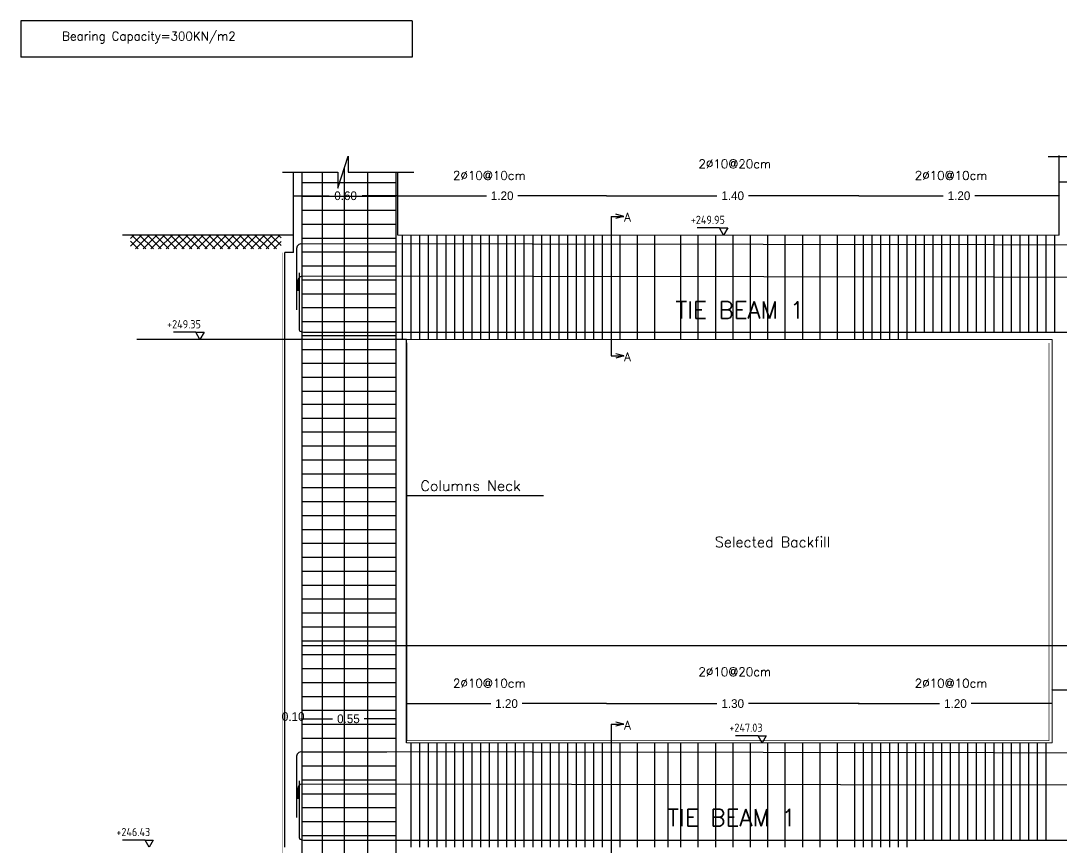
# Model space of a CAD drawing. Extents: x 166525 to 167198, y 178739 to 179747.
# Drawn here: x 166616.81 to 166640.73, y 179488.05 to 179507.06 of the extents above; entities that cross this region are included whole.
import ezdxf

# ---------------------------------------------------------------- set-up
doc = ezdxf.new("R2010")
doc.units = 0
doc.header["$MEASUREMENT"] = 0
for name, pattern in [('AUSGEZOGEN', [0]), ('STRICHPUNKT2', [0.7, 0.4, -0.15, 0, -0.15]), ('VONLAYER', [0])]:
    doc.linetypes.add(name, pattern=pattern)
doc.layers.get('0').update_dxf_attribs({"linetype": 'CONTINUOUS'})
doc.layers.get('DEFPOINTS').update_dxf_attribs({"linetype": 'CONTINUOUS'})
doc.layers.add('BEAM', color=6, linetype='CONTINUOUS', lineweight=13)
for name, color, linetype in [('BEAM-DIM', 4, 'CONTINUOUS'), ('EBENE0', 7, 'AUSGEZOGEN'), ('found', 6, 'CONTINUOUS'), ('outdim', 42, 'CONTINUOUS'), ('REBARS', 2, 'CONTINUOUS'), ('Reinforcement', 10, 'CONTINUOUS'), ('TEXT', 7, 'CONTINUOUS')]:
    doc.layers.add(name, color=color, linetype=linetype)
doc.styles.add('ISO8', font='iso8')
doc.styles.add('ROMAND10', font='ROMAND.shx', dxfattribs={"height": 0.2})
doc.styles.add('ROMANS', font='romans.shx')
doc.dimstyles.new('1-25', dxfattribs={"dimtxt": 0.2, "dimasz": 0.01, "dimexe": 0, "dimexo": 0, "dimgap": 0.08, "dimtad": 0, "dimlfac": 0.25, "dimzin": 0, "dimdsep": 46, "dimtxsty": 'Standard', "dimblk1": 'OBLIQUE', "dimblk2": 'OBLIQUE', "dimsah": 1, "dimcen": 0, "dimse1": 1, "dimse2": 1, "dimclrd": 256, "dimclre": 256, "dimclrt": 4, "dimadec": 0, "dimazin": 0, "dimtfac": 5.555556, "dimtix": 1, "dimtofl": 0, "dimtmove": 2, "dimatfit": 3, "dimldrblk": 'OBLIQUE', "dimfxl": 1, "dimtolj": 1, "dimtzin": 0, "dimarcsym": 0})

# ---------------------------------------------------------------- blocks, each defined once
blk = doc.blocks.new('_OBLIQUE')
at = {"color": 0, "linetype": 'ByBlock'}
blk.add_line((-0.5, -0.5), (0.5, 0.5), dxfattribs=at)
blk = doc.blocks.new('*D776')
at = {"linetype": 'Continuous', "lineweight": -2, "transparency": 16777216}
for p, q in [((166625.682, 179491.355), (166627.618, 179491.355)), ((166630.282, 179491.355), (166628.345, 179491.355))]:
    blk.add_line(p, q, dxfattribs=at)
at = {"layer": 'DEFPOINTS', "color": 0, "linetype": 'Continuous', "transparency": 16777216}
for p in [(166625.682, 179491.355), (166630.282, 179491.355), (166630.282, 179491.355)]:
    blk.add_point(p, dxfattribs=at)
at = {"linetype": 'Continuous', "lineweight": -2, "transparency": 16777216, "xscale": 0.01, "yscale": 0.01, "zscale": 0.01, "rotation": 180}
blk.add_blockref('_OBLIQUE', (166625.682, 179491.355), dxfattribs=at)
at = {"linetype": 'Continuous', "lineweight": -2, "transparency": 16777216, "xscale": 0.01, "yscale": 0.01, "zscale": 0.01}
blk.add_blockref('_OBLIQUE', (166630.282, 179491.355), dxfattribs=at)
at = {"color": 4, "linetype": 'Continuous', "transparency": 16777216, "insert": (166627.982, 179491.355), "char_height": 0.2, "attachment_point": 5}
blk.add_mtext('\\A1;1.20', dxfattribs=at)
blk = doc.blocks.new('*D777')
at = {"linetype": 'Continuous', "lineweight": -2, "transparency": 16777216}
for p, q in [((166630.282, 179491.355), (166632.818, 179491.355)), ((166636.082, 179491.355), (166633.545, 179491.355))]:
    blk.add_line(p, q, dxfattribs=at)
at = {"layer": 'DEFPOINTS', "color": 0, "linetype": 'Continuous', "transparency": 16777216}
for p in [(166630.282, 179491.355), (166636.082, 179491.355), (166636.082, 179491.355)]:
    blk.add_point(p, dxfattribs=at)
at = {"linetype": 'Continuous', "lineweight": -2, "transparency": 16777216, "xscale": 0.01, "yscale": 0.01, "zscale": 0.01, "rotation": 180}
blk.add_blockref('_OBLIQUE', (166630.282, 179491.355), dxfattribs=at)
at = {"linetype": 'Continuous', "lineweight": -2, "transparency": 16777216, "xscale": 0.01, "yscale": 0.01, "zscale": 0.01}
blk.add_blockref('_OBLIQUE', (166636.082, 179491.355), dxfattribs=at)
at = {"color": 4, "linetype": 'Continuous', "transparency": 16777216, "insert": (166633.182, 179491.355), "char_height": 0.2, "attachment_point": 5}
blk.add_mtext('\\A1;1.30', dxfattribs=at)
blk = doc.blocks.new('*D778')
at = {"linetype": 'Continuous', "lineweight": -2, "transparency": 16777216}
for p, q in [((166636.082, 179491.355), (166637.94, 179491.355)), ((166640.524, 179491.355), (166638.666, 179491.355))]:
    blk.add_line(p, q, dxfattribs=at)
at = {"layer": 'DEFPOINTS', "color": 0, "linetype": 'Continuous', "transparency": 16777216}
for p in [(166636.082, 179491.355), (166640.524, 179491.355), (166640.524, 179491.355)]:
    blk.add_point(p, dxfattribs=at)
at = {"linetype": 'Continuous', "lineweight": -2, "transparency": 16777216, "xscale": 0.01, "yscale": 0.01, "zscale": 0.01, "rotation": 180}
blk.add_blockref('_OBLIQUE', (166636.082, 179491.355), dxfattribs=at)
at = {"linetype": 'Continuous', "lineweight": -2, "transparency": 16777216, "xscale": 0.01, "yscale": 0.01, "zscale": 0.01}
blk.add_blockref('_OBLIQUE', (166640.524, 179491.355), dxfattribs=at)
at = {"color": 4, "linetype": 'Continuous', "transparency": 16777216, "insert": (166638.303, 179491.355), "char_height": 0.2, "attachment_point": 5}
blk.add_mtext('\\A1;1.20', dxfattribs=at)
blk = doc.blocks.new('*D781')
at = {"linetype": 'Continuous', "lineweight": -2, "transparency": 16777216}
for p, q in [((166640.524, 179491.674), (166641.539, 179491.674)), ((166643.314, 179491.674), (166642.299, 179491.674))]:
    blk.add_line(p, q, dxfattribs=at)
at = {"layer": 'DEFPOINTS', "color": 0, "linetype": 'Continuous', "transparency": 16777216}
for p in [(166640.524, 179491.674), (166640.524, 179491.562), (166643.314, 179491.562)]:
    blk.add_point(p, dxfattribs=at)
at = {"linetype": 'Continuous', "lineweight": -2, "transparency": 16777216, "xscale": 0.01, "yscale": 0.01, "zscale": 0.01, "rotation": 180}
blk.add_blockref('_OBLIQUE', (166640.524, 179491.674), dxfattribs=at)
at = {"linetype": 'Continuous', "lineweight": -2, "transparency": 16777216, "xscale": 0.01, "yscale": 0.01, "zscale": 0.01}
blk.add_blockref('_OBLIQUE', (166643.314, 179491.674), dxfattribs=at)
at = {"color": 4, "linetype": 'Continuous', "transparency": 16777216, "insert": (166641.919, 179491.674), "char_height": 0.2, "attachment_point": 5}
blk.add_mtext('\\A1;0.70', dxfattribs=at)
blk = doc.blocks.new('*D792')
at = {"linetype": 'Continuous', "lineweight": -2, "transparency": 16777216}
for p, q in [((166625.482, 179503.035), (166627.518, 179503.035)), ((166630.282, 179503.035), (166628.245, 179503.035))]:
    blk.add_line(p, q, dxfattribs=at)
at = {"layer": 'DEFPOINTS', "color": 0, "linetype": 'Continuous', "transparency": 16777216}
for p in [(166625.482, 179503.035), (166630.282, 179503.035), (166630.282, 179503.035)]:
    blk.add_point(p, dxfattribs=at)
at = {"linetype": 'Continuous', "lineweight": -2, "transparency": 16777216, "xscale": 0.01, "yscale": 0.01, "zscale": 0.01, "rotation": 180}
blk.add_blockref('_OBLIQUE', (166625.482, 179503.035), dxfattribs=at)
at = {"linetype": 'Continuous', "lineweight": -2, "transparency": 16777216, "xscale": 0.01, "yscale": 0.01, "zscale": 0.01}
blk.add_blockref('_OBLIQUE', (166630.282, 179503.035), dxfattribs=at)
at = {"color": 4, "linetype": 'Continuous', "transparency": 16777216, "insert": (166627.882, 179503.035), "char_height": 0.2, "attachment_point": 5}
blk.add_mtext('\\A1;1.20', dxfattribs=at)
blk = doc.blocks.new('*D793')
at = {"linetype": 'Continuous', "lineweight": -2, "transparency": 16777216}
for p, q in [((166630.282, 179503.035), (166632.818, 179503.035)), ((166636.082, 179503.035), (166633.545, 179503.035))]:
    blk.add_line(p, q, dxfattribs=at)
at = {"layer": 'DEFPOINTS', "color": 0, "linetype": 'Continuous', "transparency": 16777216}
for p in [(166630.282, 179503.035), (166636.082, 179503.035), (166636.082, 179503.035)]:
    blk.add_point(p, dxfattribs=at)
at = {"linetype": 'Continuous', "lineweight": -2, "transparency": 16777216, "xscale": 0.01, "yscale": 0.01, "zscale": 0.01, "rotation": 180}
blk.add_blockref('_OBLIQUE', (166630.282, 179503.035), dxfattribs=at)
at = {"linetype": 'Continuous', "lineweight": -2, "transparency": 16777216, "xscale": 0.01, "yscale": 0.01, "zscale": 0.01}
blk.add_blockref('_OBLIQUE', (166636.082, 179503.035), dxfattribs=at)
at = {"color": 4, "linetype": 'Continuous', "transparency": 16777216, "insert": (166633.182, 179503.035), "char_height": 0.2, "attachment_point": 5}
blk.add_mtext('\\A1;1.40', dxfattribs=at)
blk = doc.blocks.new('*D794')
at = {"linetype": 'Continuous', "lineweight": -2, "transparency": 16777216}
for p, q in [((166636.082, 179503.035), (166638.022, 179503.035)), ((166640.689, 179503.035), (166638.749, 179503.035))]:
    blk.add_line(p, q, dxfattribs=at)
at = {"layer": 'DEFPOINTS', "color": 0, "linetype": 'Continuous', "transparency": 16777216}
for p in [(166636.082, 179503.035), (166640.689, 179503.035), (166640.689, 179503.035)]:
    blk.add_point(p, dxfattribs=at)
at = {"linetype": 'Continuous', "lineweight": -2, "transparency": 16777216, "xscale": 0.01, "yscale": 0.01, "zscale": 0.01, "rotation": 180}
blk.add_blockref('_OBLIQUE', (166636.082, 179503.035), dxfattribs=at)
at = {"linetype": 'Continuous', "lineweight": -2, "transparency": 16777216, "xscale": 0.01, "yscale": 0.01, "zscale": 0.01}
blk.add_blockref('_OBLIQUE', (166640.689, 179503.035), dxfattribs=at)
at = {"color": 4, "linetype": 'Continuous', "transparency": 16777216, "insert": (166638.385, 179503.035), "char_height": 0.2, "attachment_point": 5}
blk.add_mtext('\\A1;1.20', dxfattribs=at)
blk = doc.blocks.new('*D795')
at = {"linetype": 'Continuous', "lineweight": -2, "transparency": 16777216}
for p, q in [((166640.689, 179503.354), (166641.509, 179503.354)), ((166643.089, 179503.354), (166642.269, 179503.354))]:
    blk.add_line(p, q, dxfattribs=at)
at = {"layer": 'DEFPOINTS', "color": 0, "linetype": 'Continuous', "transparency": 16777216}
for p in [(166640.689, 179503.354), (166640.689, 179503.242), (166643.089, 179503.242)]:
    blk.add_point(p, dxfattribs=at)
at = {"linetype": 'Continuous', "lineweight": -2, "transparency": 16777216, "xscale": 0.01, "yscale": 0.01, "zscale": 0.01, "rotation": 180}
blk.add_blockref('_OBLIQUE', (166640.689, 179503.354), dxfattribs=at)
at = {"linetype": 'Continuous', "lineweight": -2, "transparency": 16777216, "xscale": 0.01, "yscale": 0.01, "zscale": 0.01}
blk.add_blockref('_OBLIQUE', (166643.089, 179503.354), dxfattribs=at)
at = {"color": 4, "linetype": 'Continuous', "transparency": 16777216, "insert": (166641.889, 179503.354), "char_height": 0.2, "attachment_point": 5}
blk.add_mtext('\\A1;0.60', dxfattribs=at)
blk = doc.blocks.new('*D796')
at = {"linetype": 'Continuous', "lineweight": -2, "transparency": 16777216}
for p, q in [((166623.082, 179503.035), (166623.902, 179503.035)), ((166625.482, 179503.035), (166624.662, 179503.035))]:
    blk.add_line(p, q, dxfattribs=at)
at = {"layer": 'DEFPOINTS', "color": 0, "linetype": 'Continuous', "transparency": 16777216}
for p in [(166623.082, 179503.035), (166623.082, 179502.858), (166625.482, 179502.858)]:
    blk.add_point(p, dxfattribs=at)
at = {"linetype": 'Continuous', "lineweight": -2, "transparency": 16777216, "xscale": 0.01, "yscale": 0.01, "zscale": 0.01, "rotation": 180}
blk.add_blockref('_OBLIQUE', (166623.082, 179503.035), dxfattribs=at)
at = {"linetype": 'Continuous', "lineweight": -2, "transparency": 16777216, "xscale": 0.01, "yscale": 0.01, "zscale": 0.01}
blk.add_blockref('_OBLIQUE', (166625.482, 179503.035), dxfattribs=at)
at = {"color": 4, "linetype": 'Continuous', "transparency": 16777216, "insert": (166624.282, 179503.035), "char_height": 0.2, "attachment_point": 5}
blk.add_mtext('\\A1;0.60', dxfattribs=at)
blk = doc.blocks.new('*D851')
at = {"linetype": 'Continuous', "lineweight": -2, "transparency": 16777216}
for p, q in [((166623.256, 179491.005), (166623.984, 179491.005)), ((166625.438, 179491.005), (166624.71, 179491.005))]:
    blk.add_line(p, q, dxfattribs=at)
at = {"layer": 'DEFPOINTS', "color": 0, "linetype": 'Continuous', "transparency": 16777216}
for p in [(166625.438, 179491.005), (166623.256, 179490.247), (166625.438, 179489.926)]:
    blk.add_point(p, dxfattribs=at)
at = {"linetype": 'Continuous', "lineweight": -2, "transparency": 16777216, "xscale": 0.01, "yscale": 0.01, "zscale": 0.01, "rotation": 180}
blk.add_blockref('_OBLIQUE', (166623.256, 179491.005), dxfattribs=at)
at = {"linetype": 'Continuous', "lineweight": -2, "transparency": 16777216, "xscale": 0.01, "yscale": 0.01, "zscale": 0.01}
blk.add_blockref('_OBLIQUE', (166625.438, 179491.005), dxfattribs=at)
at = {"color": 4, "linetype": 'Continuous', "transparency": 16777216, "insert": (166624.347, 179491.005), "char_height": 0.2, "attachment_point": 5}
blk.add_mtext('\\A1;0.55', dxfattribs=at)
blk = doc.blocks.new('*D852')
at = {"linetype": 'Continuous', "lineweight": -2, "transparency": 16777216}
for p, q in [((166623.277, 179492.695), (166641.523, 179492.695)), ((166660.496, 179492.695), (166642.25, 179492.695))]:
    blk.add_line(p, q, dxfattribs=at)
at = {"layer": 'DEFPOINTS', "color": 0, "linetype": 'Continuous', "transparency": 16777216}
for p in [(166660.496, 179492.695), (166623.277, 179490.243), (166660.496, 179490.243)]:
    blk.add_point(p, dxfattribs=at)
at = {"linetype": 'Continuous', "lineweight": -2, "transparency": 16777216, "xscale": 0.01, "yscale": 0.01, "zscale": 0.01, "rotation": 180}
blk.add_blockref('_OBLIQUE', (166623.277, 179492.695), dxfattribs=at)
at = {"linetype": 'Continuous', "lineweight": -2, "transparency": 16777216, "xscale": 0.01, "yscale": 0.01, "zscale": 0.01}
blk.add_blockref('_OBLIQUE', (166660.496, 179492.695), dxfattribs=at)
at = {"color": 4, "linetype": 'Continuous', "transparency": 16777216, "insert": (166641.887, 179492.695), "char_height": 0.2, "attachment_point": 5}
blk.add_mtext('\\A1;9.30', dxfattribs=at)
blk = doc.blocks.new('*D854')
at = {"layer": 'DEFPOINTS', "color": 0, "linetype": 'Continuous', "transparency": 16777216}
for p in [(166622.882, 179494.775), (166623.272, 179491.057), (166623.272, 179490.698)]:
    blk.add_point(p, dxfattribs=at)
at = {"color": 4, "linetype": 'Continuous', "transparency": 16777216, "insert": (166623.077, 179491.057), "char_height": 0.2, "attachment_point": 5}
blk.add_mtext('\\A1;0.10', dxfattribs=at)

msp = doc.modelspace()

# ---------------------------------------------------------------- hatches: boundary and pattern name
at = {"linetype": 'Continuous'}
h = msp.add_hatch(dxfattribs=at)
h.set_pattern_fill('ANSI37', color=29, style=0)
h.set_pattern_definition([(45, (-1115.35178, 4.4688), (-0.08838834765, 0.08838834765), []), (135, (-1115.35178, 4.4688), (-0.08838834765, -0.08838834765), [])])
h.paths.add_polyline_path([(166622.79698, 179502.13318), (166619.33282, 179502.13318), (166619.33282, 179501.8177), (166622.79698, 179501.8177)])

# ---------------------------------------------------------------- linework, layer by layer
at = {"color": 8, "linetype": 'Continuous'}
for p, q in [((166630.39004, 179502.56213), (166630.39004, 179499.35047)), ((166630.39004, 179502.56213), (166630.67688, 179502.56213)), ((166630.67688, 179502.56213), (166630.49397, 179502.61092)), ((166630.67688, 179502.56213), (166630.49397, 179502.51334)), ((166625.68151, 179499.73318), (166619.48475, 179499.73318)), ((166630.39004, 179499.35047), (166630.67688, 179499.35047)), ((166630.67688, 179499.35047), (166630.49397, 179499.39926)), ((166630.67688, 179499.35047), (166630.49397, 179499.30169)), ((166628.83503, 179496.13703), (166625.69708, 179496.13703)), ((166630.67688, 179490.88213), (166630.49397, 179490.93092)), ((166630.39004, 179490.88213), (166630.39004, 179487.67047)), ((166630.39004, 179490.88213), (166630.67688, 179490.88213)), ((166630.67688, 179490.88213), (166630.49397, 179490.83334))]:
    msp.add_line(p, q, dxfattribs=at)
at = {"color": 29, "linetype": 'Continuous'}
msp.add_line((166623.08151, 179502.13318), (166619.15007, 179502.13318), dxfattribs=at)
at = {"color": 2, "linetype": 'STRICHPUNKT2', "const_width": 0.012}
for points in [[(166622.82384, 179488.08883), (166622.82384, 179488.08883), (166622.82384, 179501.7245)], [(166625.69708, 179499.65876), (166625.69708, 179490.50419), (166640.4543, 179490.50419), (166640.4543, 179499.64996)], [(166622.82384, 179478.83402), (166622.82384, 179488.08883)]]:
    msp.add_lwpolyline(points, dxfattribs=at)
at = {"layer": 'BEAM'}
for p, q in [((166640.68935, 179502.13318), (166625.48151, 179502.13318)), ((166640.52435, 179499.73318), (166625.68151, 179499.73318)), ((166640.52435, 179490.45318), (166640.52435, 179499.73318)), ((166640.52435, 179490.45318), (166625.68151, 179490.45318))]:
    msp.add_line(p, q, dxfattribs=at)
at = {"layer": 'EBENE0', "color": 8, "linetype": 'AUSGEZOGEN'}
for p, q in [((166624.10102, 179503.21377), (166624.33898, 179503.94528)), ((166624.33898, 179503.94528), (166624.33898, 179503.58195)), ((166640.43723, 179503.93496), (166641.70886, 179503.93496)), ((166622.82939, 179503.57952), (166624.10102, 179503.57952)), ((166624.10102, 179503.57952), (166624.10102, 179503.21377)), ((166624.33898, 179503.58195), (166625.84775, 179503.58195))]:
    msp.add_line(p, q, dxfattribs=at)
at = {"layer": 'EBENE0', "color": 3, "linetype": 'AUSGEZOGEN'}
for p, q in [((166632.87921, 179502.29686), (166632.36258, 179502.29686)), ((166632.97371, 179502.13318), (166632.87921, 179502.29686)), ((166632.87921, 179502.29686), (166633.06821, 179502.29686)), ((166633.06821, 179502.29686), (166632.97371, 179502.13318)), ((166620.83809, 179499.89686), (166620.32146, 179499.89686)), ((166620.93259, 179499.73318), (166620.83809, 179499.89686)), ((166620.83809, 179499.89686), (166621.02709, 179499.89686)), ((166621.02709, 179499.89686), (166620.93259, 179499.73318)), ((166633.76435, 179490.61686), (166633.24773, 179490.61686)), ((166633.85885, 179490.45318), (166633.76435, 179490.61686)), ((166633.76435, 179490.61686), (166633.95335, 179490.61686)), ((166633.95335, 179490.61686), (166633.85885, 179490.45318)), ((166619.67076, 179488.21686), (166619.15414, 179488.21686)), ((166619.76526, 179488.05318), (166619.67076, 179488.21686)), ((166619.67076, 179488.21686), (166619.85976, 179488.21686)), ((166619.85976, 179488.21686), (166619.76526, 179488.05318))]:
    msp.add_line(p, q, dxfattribs=at)
at = {"layer": 'found'}
for p, q in [((166640.68935, 179502.13318), (166640.68935, 179503.96395)), ((166625.48151, 179502.13318), (166625.48151, 179503.58195)), ((166623.08151, 179501.73318), (166623.08151, 179503.55239)), ((166622.88151, 179490.05318), (166622.88151, 179501.73318)), ((166623.0817, 179501.73318), (166622.88151, 179501.73318)), ((166625.68151, 179490.45318), (166625.68151, 179499.73318)), ((166622.88151, 179488.05318), (166622.88151, 179490.05318))]:
    msp.add_line(p, q, dxfattribs=at)
at = {"layer": 'outdim'}
for p, q in [((166625.81442, 179507.05977), (166616.81442, 179507.05977)), ((166616.81442, 179507.05977), (166616.81442, 179506.21977)), ((166625.81442, 179507.05977), (166625.81442, 179506.21977)), ((166625.81442, 179506.21977), (166616.81442, 179506.21977))]:
    msp.add_line(p, q, dxfattribs=at)
at = {"layer": 'REBARS'}
for p, q in [((166623.27176, 179503.57952), (166623.27176, 179476.20116)), ((166623.7451, 179503.57952), (166623.7451, 179476.20116)), ((166624.25159, 179503.67663), (166624.25159, 179476.20116)), ((166624.7859, 179503.58195), (166624.7859, 179476.20116)), ((166625.43825, 179503.58195), (166625.43825, 179476.26972))]:
    msp.add_line(p, q, dxfattribs=at)
for points in [[(166660.57199, 179500.52122), (166660.57199, 179501.7724), (166660.55837, 179501.8232), (166660.52119, 179501.86039), (166660.47039, 179501.874), (166623.25585, 179501.92688), (166623.20505, 179501.91327), (166623.16786, 179501.87608), (166623.15425, 179501.82528), (166623.15425, 179500.41436)], [(166660.52028, 179500.79556), (166660.52028, 179501.03154), (166660.50667, 179501.08234), (166660.46948, 179501.11953), (166660.41868, 179501.13314), (166623.28464, 179501.18602), (166623.23384, 179501.17241), (166623.19665, 179501.13522), (166623.18304, 179501.08442), (166623.18304, 179500.84844)], [(166660.63915, 179501.39885), (166660.63915, 179499.99127), (166660.62554, 179499.94047), (166660.58835, 179499.90328), (166660.53755, 179499.88967), (166623.32301, 179499.88967), (166623.23503, 179499.91317), (166623.23503, 179499.91317), (166623.22141, 179499.94681), (166623.22141, 179501.2599)], [(166660.57199, 179488.84122), (166660.57199, 179490.0924), (166660.55837, 179490.1432), (166660.52119, 179490.18039), (166660.47039, 179490.194), (166623.25585, 179490.24688), (166623.20505, 179490.23327), (166623.16786, 179490.19608), (166623.15425, 179490.14528), (166623.15425, 179488.73436)], [(166660.63915, 179489.71885), (166660.63915, 179488.31127), (166660.62554, 179488.26047), (166660.58835, 179488.22328), (166660.53755, 179488.20967), (166623.32301, 179488.20967), (166623.23503, 179488.23317), (166623.23503, 179488.23317), (166623.22141, 179488.26681), (166623.22141, 179489.5799)], [(166660.52028, 179489.11556), (166660.52028, 179489.35154), (166660.50667, 179489.40234), (166660.46948, 179489.43953), (166660.41868, 179489.45314), (166623.28464, 179489.50602), (166623.23384, 179489.49241), (166623.19665, 179489.45522), (166623.18304, 179489.40442), (166623.18304, 179489.16844)]]:
    msp.add_lwpolyline(points, dxfattribs=at)
at = {"layer": 'Reinforcement', "linetype": 'VONLAYER'}
for p, q in [((166623.27176, 179503.34275), (166625.43825, 179503.34275)), ((166623.27176, 179503.02275), (166625.43825, 179503.02275)), ((166623.27176, 179502.70275), (166625.43825, 179502.70275)), ((166623.27176, 179502.38275), (166625.43825, 179502.38275)), ((166623.27176, 179502.06275), (166625.43825, 179502.06275)), ((166623.27176, 179501.74275), (166625.43825, 179501.74275)), ((166623.27176, 179501.42275), (166625.43825, 179501.42275)), ((166623.27176, 179501.10275), (166625.43825, 179501.10275)), ((166623.27176, 179500.78275), (166625.43825, 179500.78275)), ((166623.27176, 179500.46275), (166625.43825, 179500.46275)), ((166623.27176, 179500.14275), (166625.43825, 179500.14275)), ((166623.27176, 179499.82275), (166625.43825, 179499.82275)), ((166623.27176, 179499.50275), (166625.43825, 179499.50275)), ((166623.27176, 179499.18275), (166625.43825, 179499.18275)), ((166623.27176, 179498.86275), (166625.43825, 179498.86275)), ((166623.27176, 179498.54275), (166625.43825, 179498.54275)), ((166623.27176, 179498.24275), (166625.43825, 179498.24275)), ((166623.27176, 179497.92275), (166625.43825, 179497.92275)), ((166623.27176, 179497.60275), (166625.43825, 179497.60275)), ((166623.27176, 179497.28275), (166625.43825, 179497.28275)), ((166623.27176, 179496.96275), (166625.43825, 179496.96275)), ((166623.27176, 179496.64275), (166625.43825, 179496.64275)), ((166623.27176, 179496.32275), (166625.43825, 179496.32275)), ((166623.27176, 179496.00275), (166625.43825, 179496.00275)), ((166623.27176, 179495.68275), (166625.43825, 179495.68275)), ((166623.27176, 179495.36275), (166625.43825, 179495.36275)), ((166623.27176, 179495.04275), (166625.43825, 179495.04275)), ((166623.27176, 179494.72275), (166625.43825, 179494.72275)), ((166623.27176, 179494.40275), (166625.43825, 179494.40275)), ((166623.27176, 179494.08275), (166625.43825, 179494.08275)), ((166623.27176, 179493.76275), (166625.43825, 179493.76275)), ((166623.27176, 179493.44275), (166625.43825, 179493.44275)), ((166623.27176, 179493.12275), (166625.43825, 179493.12275)), ((166623.27176, 179492.80275), (166625.43825, 179492.80275)), ((166623.27176, 179492.48275), (166625.43825, 179492.48275)), ((166623.27176, 179492.16275), (166625.43825, 179492.16275)), ((166623.27176, 179491.84275), (166625.43825, 179491.84275)), ((166623.27176, 179491.52275), (166625.43825, 179491.52275)), ((166623.27176, 179491.20275), (166625.43825, 179491.20275)), ((166623.27176, 179490.88275), (166625.43825, 179490.88275)), ((166623.27176, 179490.56275), (166625.43825, 179490.56275)), ((166623.27734, 179490.24275), (166625.22713, 179490.24275)), ((166623.27176, 179489.92275), (166625.43825, 179489.92275)), ((166623.27176, 179489.60275), (166625.43825, 179489.60275)), ((166623.27176, 179489.28275), (166625.43825, 179489.28275)), ((166623.27176, 179489.28275), (166625.43825, 179489.28275)), ((166623.27176, 179488.96275), (166625.43825, 179488.96275)), ((166623.27176, 179488.64275), (166625.43825, 179488.64275)), ((166623.27176, 179488.32275), (166625.43825, 179488.32275))]:
    msp.add_line(p, q, dxfattribs=at)
at = {"layer": 'Reinforcement', "color": 3, "linetype": 'VONLAYER'}
for p, q in [((166625.5906, 179499.73318), (166625.5906, 179502.13318)), ((166625.7906, 179499.73318), (166625.7906, 179502.13318)), ((166625.9906, 179499.73318), (166625.9906, 179502.13318)), ((166626.1906, 179499.73318), (166626.1906, 179502.13318)), ((166626.3906, 179499.73318), (166626.3906, 179502.13318)), ((166626.5906, 179499.73318), (166626.5906, 179502.13318)), ((166626.7906, 179499.73318), (166626.7906, 179502.13318)), ((166626.9906, 179499.73318), (166626.9906, 179502.13318)), ((166627.1906, 179499.73318), (166627.1906, 179502.13318)), ((166627.3906, 179499.73318), (166627.3906, 179502.13318)), ((166627.5906, 179499.73318), (166627.5906, 179502.13318)), ((166627.7906, 179499.73318), (166627.7906, 179502.13318)), ((166627.9906, 179499.73318), (166627.9906, 179502.13318)), ((166628.1906, 179499.73318), (166628.1906, 179502.13318)), ((166628.3906, 179499.73318), (166628.3906, 179502.13318)), ((166628.5906, 179499.73318), (166628.5906, 179502.13318)), ((166628.7906, 179499.73318), (166628.7906, 179502.13318)), ((166628.9906, 179499.73318), (166628.9906, 179502.13318)), ((166629.1906, 179499.73318), (166629.1906, 179502.13318)), ((166629.3906, 179499.73318), (166629.3906, 179502.13318)), ((166629.5906, 179499.73318), (166629.5906, 179502.13318)), ((166629.7906, 179499.73318), (166629.7906, 179502.13318)), ((166629.9906, 179499.73318), (166629.9906, 179502.13318)), ((166630.1906, 179499.73318), (166630.1906, 179502.13318)), ((166630.5906, 179499.73318), (166630.5906, 179502.13318)), ((166630.9906, 179499.73318), (166630.9906, 179502.13318)), ((166631.3906, 179499.73318), (166631.3906, 179502.13318)), ((166631.9906, 179499.73318), (166631.9906, 179502.13318)), ((166632.3906, 179499.73318), (166632.3906, 179502.13318)), ((166632.7906, 179499.73318), (166632.7906, 179502.13318)), ((166633.1906, 179499.73318), (166633.1906, 179502.13318)), ((166633.5906, 179499.73318), (166633.5906, 179502.13318)), ((166633.9906, 179499.73318), (166633.9906, 179502.13318)), ((166634.3906, 179499.73318), (166634.3906, 179502.13318)), ((166634.7906, 179499.73318), (166634.7906, 179502.13318)), ((166635.1906, 179499.73318), (166635.1906, 179502.13318)), ((166635.5906, 179499.73318), (166635.5906, 179502.13318)), ((166635.9906, 179499.73318), (166635.9906, 179502.13318)), ((166636.1906, 179499.73318), (166636.1906, 179502.13318)), ((166636.3906, 179499.73318), (166636.3906, 179502.13318)), ((166636.5906, 179499.73318), (166636.5906, 179502.13318)), ((166636.7906, 179499.73318), (166636.7906, 179502.13318)), ((166636.9906, 179499.73318), (166636.9906, 179502.13318)), ((166637.1906, 179499.73318), (166637.1906, 179502.13318)), ((166637.3906, 179499.88967), (166637.3906, 179502.13318)), ((166637.5906, 179499.88967), (166637.5906, 179502.13318)), ((166637.7906, 179499.88967), (166637.7906, 179502.13318)), ((166637.9906, 179499.88967), (166637.9906, 179502.13318)), ((166638.1906, 179499.88967), (166638.1906, 179502.13318)), ((166638.3906, 179499.88967), (166638.3906, 179502.13318)), ((166638.5906, 179499.88967), (166638.5906, 179502.13318)), ((166638.7906, 179499.88967), (166638.7906, 179502.13318)), ((166638.9906, 179499.88967), (166638.9906, 179502.13318)), ((166639.1906, 179499.88967), (166639.1906, 179502.13318)), ((166639.3906, 179499.88967), (166639.3906, 179502.13318)), ((166639.5906, 179499.88967), (166639.5906, 179502.13318)), ((166639.7906, 179499.88967), (166639.7906, 179502.13318)), ((166639.9906, 179499.88967), (166639.9906, 179502.13318)), ((166640.1906, 179499.88967), (166640.1906, 179502.13318)), ((166640.3906, 179499.88967), (166640.3906, 179502.13318)), ((166640.5906, 179499.88967), (166640.5906, 179502.13318)), ((166625.7906, 179488.05318), (166625.7906, 179490.45318)), ((166625.9906, 179488.05318), (166625.9906, 179490.45318)), ((166626.1906, 179488.05318), (166626.1906, 179490.45318)), ((166626.3906, 179488.05318), (166626.3906, 179490.45318)), ((166626.5906, 179488.05318), (166626.5906, 179490.45318)), ((166626.7906, 179488.05318), (166626.7906, 179490.45318)), ((166626.9906, 179488.05318), (166626.9906, 179490.45318)), ((166627.1906, 179488.05318), (166627.1906, 179490.45318)), ((166627.3906, 179488.05318), (166627.3906, 179490.45318)), ((166627.5906, 179488.05318), (166627.5906, 179490.45318)), ((166627.7906, 179488.05318), (166627.7906, 179490.45318)), ((166627.9906, 179488.05318), (166627.9906, 179490.45318)), ((166628.1906, 179488.05318), (166628.1906, 179490.45318)), ((166628.3906, 179488.05318), (166628.3906, 179490.45318)), ((166628.5906, 179488.05318), (166628.5906, 179490.45318)), ((166628.7906, 179488.05318), (166628.7906, 179490.45318)), ((166628.9906, 179488.05318), (166628.9906, 179490.45318)), ((166629.1906, 179488.05318), (166629.1906, 179490.45318)), ((166629.3906, 179488.05318), (166629.3906, 179490.45318)), ((166629.5906, 179488.05318), (166629.5906, 179490.45318)), ((166629.7906, 179488.05318), (166629.7906, 179490.45318)), ((166629.9906, 179488.05318), (166629.9906, 179490.45318)), ((166630.1906, 179488.05318), (166630.1906, 179490.45318)), ((166630.5906, 179488.05318), (166630.5906, 179490.45318)), ((166630.9906, 179488.05318), (166630.9906, 179490.45318)), ((166631.3906, 179488.05318), (166631.3906, 179490.45318)), ((166631.69805, 179488.05318), (166631.69805, 179490.45318)), ((166631.9906, 179488.05318), (166631.9906, 179490.45318)), ((166632.3906, 179488.05318), (166632.3906, 179490.45318)), ((166632.7906, 179488.05318), (166632.7906, 179490.45318)), ((166633.1906, 179488.05318), (166633.1906, 179490.45318)), ((166633.5906, 179488.05318), (166633.5906, 179490.45318)), ((166633.9906, 179488.05318), (166633.9906, 179490.45318)), ((166634.3906, 179488.05318), (166634.3906, 179490.45318)), ((166634.7906, 179488.05318), (166634.7906, 179490.45318)), ((166635.1906, 179488.05318), (166635.1906, 179490.45318)), ((166635.5906, 179488.05318), (166635.5906, 179490.45318)), ((166635.9906, 179488.05318), (166635.9906, 179490.45318)), ((166636.1906, 179488.05318), (166636.1906, 179490.45318)), ((166636.3906, 179488.05318), (166636.3906, 179490.45318)), ((166636.5906, 179488.05318), (166636.5906, 179490.45318)), ((166636.7906, 179488.05318), (166636.7906, 179490.45318)), ((166636.9906, 179488.05318), (166636.9906, 179490.45318)), ((166637.1906, 179488.05318), (166637.1906, 179490.45318)), ((166637.3906, 179488.20967), (166637.3906, 179490.45318)), ((166637.5906, 179488.20967), (166637.5906, 179490.45318)), ((166637.7906, 179488.20967), (166637.7906, 179490.45318)), ((166637.9906, 179488.20967), (166637.9906, 179490.45318)), ((166638.1906, 179488.20967), (166638.1906, 179490.45318)), ((166638.3906, 179488.20967), (166638.3906, 179490.45318)), ((166638.5906, 179488.20967), (166638.5906, 179490.45318)), ((166638.7906, 179488.20967), (166638.7906, 179490.45318)), ((166638.9906, 179488.20967), (166638.9906, 179490.45318)), ((166639.1906, 179488.20967), (166639.1906, 179490.45318)), ((166639.3906, 179488.20967), (166639.3906, 179490.45318)), ((166639.5906, 179488.20967), (166639.5906, 179490.45318)), ((166639.7906, 179488.20967), (166639.7906, 179490.45318)), ((166639.9906, 179488.20967), (166639.9906, 179490.45318)), ((166640.1906, 179488.20967), (166640.1906, 179490.45318)), ((166640.3906, 179488.20967), (166640.3906, 179490.45318))]:
    msp.add_line(p, q, dxfattribs=at)

# ---------------------------------------------------------------- texts
at = {"layer": 'BEAM-DIM', "style": 'ROMANS'}
for s, height, p in [('2%%C10@20cm', 0.2, (166632.39408, 179503.66867)), ('2%%C10@10cm', 0.2, (166626.75092, 179503.40282)), ('2%%C10@10cm', 0.2, (166637.36748, 179503.40282)), ('A', 0.2, (166630.68568, 179502.44248)), ('TIE BEAM 1', 0.39, (166631.86832, 179500.21063)), ('A', 0.2, (166630.68568, 179499.23083)), ('2%%C10@20cm', 0.2, (166632.39408, 179491.98867)), ('2%%C10@10cm', 0.2, (166626.75092, 179491.72282)), ('2%%C10@10cm', 0.2, (166637.36748, 179491.72282)), ('A', 0.2, (166630.68568, 179490.76248)), ('TIE BEAM 1', 0.39, (166631.67988, 179488.538))]:
    msp.add_text(s, height=height, dxfattribs=at).set_placement(p)
at = {"layer": 'EBENE0', "color": 3, "style": 'ISO8'}
for s, p in [('+249.95', (166632.21867, 179502.38721)), ('+249.35', (166620.17756, 179499.98721)), ('+247.03', (166633.10382, 179490.70721)), ('+246.43', (166619.01023, 179488.30721))]:
    msp.add_text(s, height=0.189, dxfattribs=at).set_placement(p)
at = {"layer": 'outdim', "insert": (166617.76194, 179506.80795), "char_height": 0.2, "width": 5.225223, "attachment_point": 1, "style": 'ROMAND10'}
msp.add_mtext('Bearing Capacity=300KN/m2', dxfattribs=at)
at = {"layer": 'TEXT', "style": 'ROMANS'}
for s, p in [('Columns Neck', (166626.00343, 179496.24566, 178.56)), ('Selected Backfill', (166632.77227, 179494.95202))]:
    msp.add_text(s, height=0.24, dxfattribs=at).set_placement(p)

# ---------------------------------------------------------------- dimensions: what is measured, and where the dimension line sits
at = {"color": 2, "linetype": 'Continuous'}
for base, p1, p2, picture, middle in [((166640.68935, 179503.35401), (166643.08935, 179503.24177), (166640.68935, 179503.24177), '*D795', (166641.88935, 179503.35401)), ((166623.08151, 179503.03529), (166625.48151, 179502.85757), (166623.08151, 179502.85757), '*D796', (166624.28151, 179503.03529)), ((166623.27176, 179491.05728), (166622.88151, 179494.77539), (166623.27176, 179490.69819), '*D854', (166623.07663, 179491.05728)), ((166660.49579, 179492.69464), (166623.27734, 179490.24275), (166660.49579, 179490.24275), '*D852', (166641.88656, 179492.69464)), ((166640.52435, 179491.67401), (166643.31435, 179491.56177), (166640.52435, 179491.56177), '*D781', (166641.91935, 179491.67401)), ((166625.43825, 179491.00501), (166623.25585, 179490.24688), (166625.43825, 179489.92583), '*D851', (166624.34705, 179491.00501))]:
    dim = msp.add_linear_dim(base=base, p1=p1, p2=p2, dimstyle='1-25', dxfattribs=at)
    dim.commit()
    dim.dimension.update_dxf_attribs({"geometry": picture, "text_midpoint": middle})
for base, p1, p2, text, picture, middle in [((166630.28151, 179503.03529), (166625.48151, 179503.03529), (166630.28151, 179503.03529), '1.20', '*D792', (166627.88151, 179503.03529)), ((166636.08151, 179503.03529), (166630.28151, 179503.03529), (166636.08151, 179503.03529), '1.40', '*D793', (166633.18151, 179503.03529)), ((166640.68935, 179503.03529), (166636.08151, 179503.03529), (166640.68935, 179503.03529), '1.20', '*D794', (166638.38543, 179503.03529)), ((166630.28151, 179491.35529), (166625.68151, 179491.35529), (166630.28151, 179491.35529), '1.20', '*D776', (166627.98151, 179491.35529)), ((166636.08151, 179491.35529), (166630.28151, 179491.35529), (166636.08151, 179491.35529), '1.30', '*D777', (166633.18151, 179491.35529)), ((166640.52435, 179491.35529), (166636.08151, 179491.35529), (166640.52435, 179491.35529), '1.20', '*D778', (166638.30293, 179491.35529))]:
    dim = msp.add_linear_dim(base=base, p1=p1, p2=p2, text=text, dimstyle='1-25', dxfattribs=at)
    dim.commit()
    dim.dimension.update_dxf_attribs({"geometry": picture, "text_midpoint": middle})

doc.saveas('drawing.dxf')
